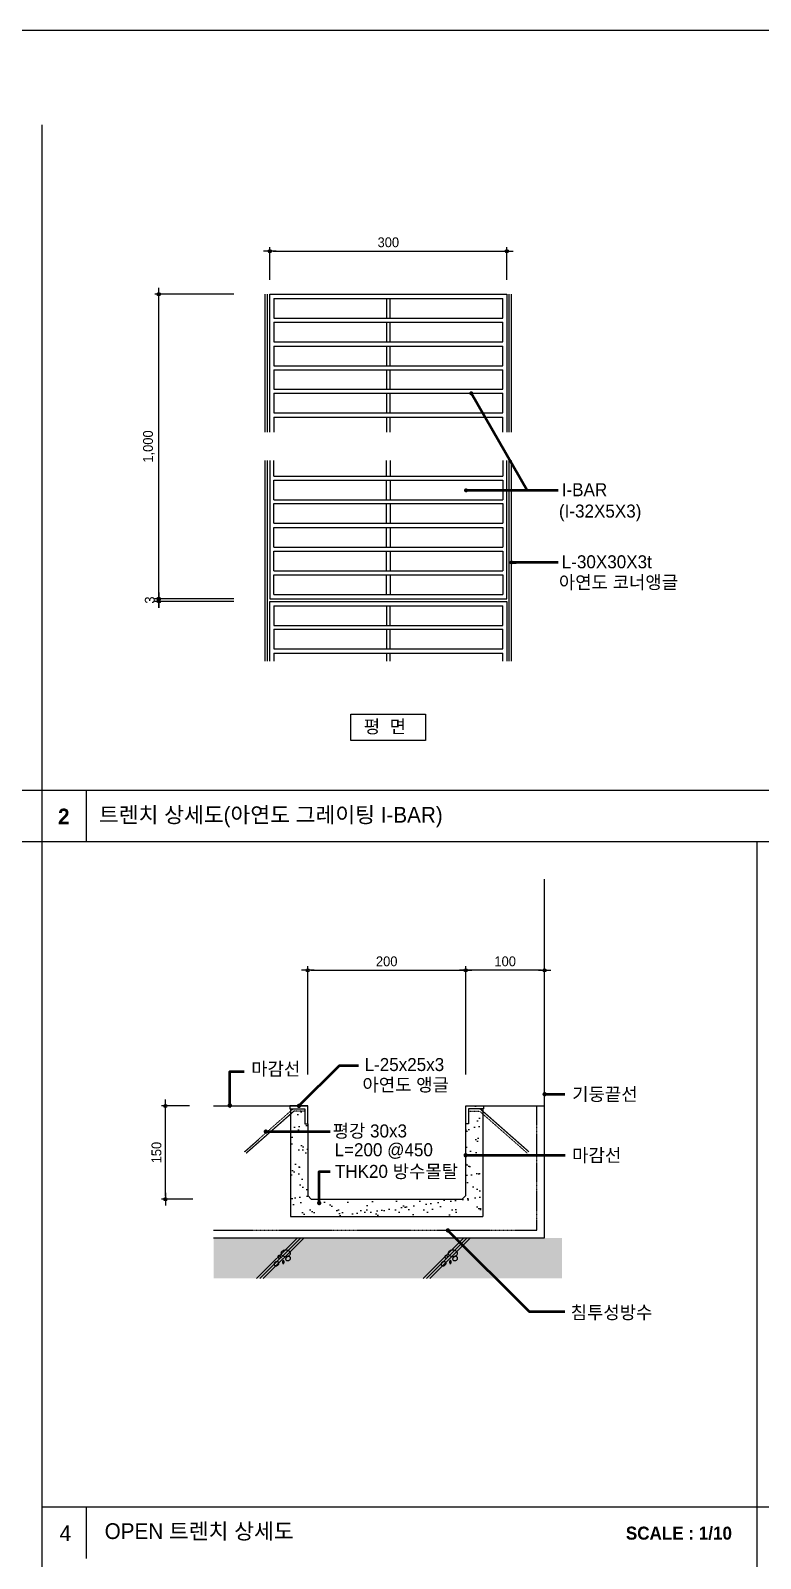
# Model space of a CAD drawing. Header units: millimetres. Extents: x 190 to 16800, y 0 to 5940.
# Drawn here: x 12180 to 14029, y 2068 to 5940 of the extents above; entities that cross this region are included whole.
import ezdxf
from ezdxf.enums import TextEntityAlignment as Align

# ---------------------------------------------------------------- set-up
doc = ezdxf.new("R2010")
doc.units = ezdxf.units.MM
doc.linetypes.add('HIDDEN', pattern=[0.375, 0.25, -0.125])
for name, color, linetype in [('252', 252, 'Continuous'), ('3', 3, 'Continuous'), ('3TEX', 3, 'Continuous'), ('4', 4, 'Continuous'), ('5FIN', 5, 'Continuous'), ('7DIM', 9, 'Continuous'), ('8', 8, 'Continuous'), ('9', 9, 'Continuous'), ('COL', 2, 'Continuous'), ('DIM', 7, 'Continuous'), ('FIN', 6, 'Continuous'), ('HATC', 1, 'Continuous'), ('HIDL', 1, 'HIDDEN'), ('SEC2', 7, 'Continuous'), ('SY', 1, 'Continuous'), ('W-P', 4, 'HIDDEN')]:
    doc.layers.add(name, color=color, linetype=linetype)
doc.styles.add('1', font='')
doc.styles.add('나눔고딕', font='')
doc.styles.get('1').set_extended_font_data('Dotum')
doc.styles.get('나눔고딕').set_extended_font_data('Dotum')
doc.dimstyles.new('DIM1', dxfattribs={"dimtxt": 3.5, "dimasz": 0.8, "dimexe": 1, "dimexo": 3, "dimgap": 1, "dimtad": 1, "dimdec": 0, "dimzin": 1, "dimlunit": 6, "dimtxsty": '나눔고딕', "dimblk": 'DIMDOT', "dimcen": 1, "dimclrd": 256, "dimclre": 256, "dimclrt": 3, "dimadec": 0, "dimazin": 0, "dimtfac": 1, "dimtdec": 0, "dimtix": 1, "dimtmove": 2, "dimatfit": 3, "dimldrblk": 'DIMDOT', "dimfxl": 1, "dimtolj": 1, "dimarcsym": 0})

# ---------------------------------------------------------------- blocks, each defined once
blk = doc.blocks.new('DIMDOT')
at = {"color": 0}
blk.add_line((-2, 0), (2, 0), dxfattribs=at)
for radius in [0.5, 0.25]:
    blk.add_circle((0, 0), radius, dxfattribs=at)
blk = doc.blocks.new('*D256')
at = {"layer": '7DIM', "lineweight": -2, "transparency": 16777216}
for p, q in [((12786.2, 5308.4), (12786.2, 5390.7)), ((13386.2, 5308.4), (13386.2, 5390.7)), ((12794.2, 5380.7), (13378.2, 5380.7))]:
    blk.add_line(p, q, dxfattribs=at)
at = {"layer": 'Defpoints', "color": 0, "transparency": 16777216}
for p in [(13386.2, 5380.7), (12786.2, 5278.4), (13386.2, 5278.4)]:
    blk.add_point(p, dxfattribs=at)
at = {"layer": '7DIM', "lineweight": -2, "transparency": 16777216, "xscale": 8, "yscale": 8, "zscale": 8, "rotation": 180}
blk.add_blockref('DIMDOT', (12786.2, 5380.7), dxfattribs=at)
at = {"layer": '7DIM', "lineweight": -2, "transparency": 16777216, "xscale": 8, "yscale": 8, "zscale": 8}
blk.add_blockref('DIMDOT', (13386.2, 5380.7), dxfattribs=at)
at = {"layer": '7DIM', "color": 3, "transparency": 16777216, "insert": (13086.2, 5403.2), "char_height": 25, "attachment_point": 5, "style": '나눔고딕'}
blk.add_mtext('\\A1;300', dxfattribs=at)
blk = doc.blocks.new('*D259')
at = {"layer": '7DIM', "lineweight": -2, "transparency": 16777216}
for p, q in [((12695.2, 4499.9), (12494.9, 4499.9)), ((12695.2, 4493.3), (12494.9, 4493.3)), ((12504.9, 4507.9), (12504.9, 4515.9)), ((12504.9, 4493.3), (12504.9, 4499.9)), ((12504.9, 4485.3), (12504.9, 4477.3))]:
    blk.add_line(p, q, dxfattribs=at)
at = {"layer": 'Defpoints', "color": 0, "transparency": 16777216}
for p in [(12504.9, 4499.9), (12725.2, 4499.9), (12725.2, 4493.3)]:
    blk.add_point(p, dxfattribs=at)
at = {"layer": '7DIM', "lineweight": -2, "transparency": 16777216, "xscale": 8, "yscale": 8, "zscale": 8}
for p, rotation in [((12504.9, 4499.9), 270), ((12504.9, 4493.3), 90)]:
    blk.add_blockref('DIMDOT', p, dxfattribs=dict(at, rotation=rotation))
at = {"layer": '7DIM', "color": 3, "transparency": 16777216, "insert": (12482.3, 4496.6), "char_height": 25, "attachment_point": 5, "rotation": 90, "style": '나눔고딕'}
blk.add_mtext('\\A1;3', dxfattribs=at)
blk = doc.blocks.new('*D264')
at = {"layer": '7DIM', "lineweight": -2, "transparency": 16777216}
for p, q in [((12695.2, 5271.7), (12494.9, 5271.7)), ((12504.9, 4507.9), (12504.9, 5263.7)), ((12695.2, 4499.9), (12494.9, 4499.9))]:
    blk.add_line(p, q, dxfattribs=at)
at = {"layer": 'Defpoints', "color": 0, "transparency": 16777216}
for p in [(12504.9, 5271.7), (12725.2, 5271.7), (12725.2, 4499.9)]:
    blk.add_point(p, dxfattribs=at)
at = {"layer": '7DIM', "lineweight": -2, "transparency": 16777216, "xscale": 8, "yscale": 8, "zscale": 8}
for p, rotation in [((12504.9, 5271.7), 90), ((12504.9, 4499.9), 270)]:
    blk.add_blockref('DIMDOT', p, dxfattribs=dict(at, rotation=rotation))
at = {"layer": '7DIM', "color": 3, "transparency": 16777216, "insert": (12479.9, 4885.8), "char_height": 25, "attachment_point": 5, "rotation": 90, "style": '나눔고딕'}
blk.add_mtext('\\A1;1,000', dxfattribs=at)
blk = doc.blocks.new('*D220')
at = {"layer": '7DIM', "lineweight": -2, "transparency": 16777216}
for p, q in [((12582.3, 3214.4), (12511.6, 3214.4)), ((12521.6, 2986), (12521.6, 3206.4)), ((12591.4, 2978), (12511.6, 2978))]:
    blk.add_line(p, q, dxfattribs=at)
at = {"layer": 'Defpoints', "color": 0, "transparency": 16777216}
for p in [(12521.6, 3214.4), (12612.3, 3214.4), (12621.4, 2978)]:
    blk.add_point(p, dxfattribs=at)
at = {"layer": '7DIM', "lineweight": -2, "transparency": 16777216, "xscale": 8, "yscale": 8, "zscale": 8}
for p, rotation in [((12521.6, 3214.4), 90), ((12521.6, 2978), 270)]:
    blk.add_blockref('DIMDOT', p, dxfattribs=dict(at, rotation=rotation))
at = {"layer": '7DIM', "color": 3, "transparency": 16777216, "insert": (12499.1, 3096.2), "char_height": 25, "attachment_point": 5, "rotation": 90, "style": '나눔고딕'}
blk.add_mtext('\\A1;150', dxfattribs=at)
blk = doc.blocks.new('*D221')
at = {"layer": '7DIM', "lineweight": -2, "transparency": 16777216}
for p, q in [((12882.1, 3294.4), (12882.1, 3568.3)), ((13282.1, 3294.4), (13282.1, 3568.3)), ((12890.1, 3558.3), (13274.1, 3558.3))]:
    blk.add_line(p, q, dxfattribs=at)
at = {"layer": 'Defpoints', "color": 0, "transparency": 16777216}
for p in [(13282.1, 3558.3), (12882.1, 3264.4), (13282.1, 3264.4)]:
    blk.add_point(p, dxfattribs=at)
at = {"layer": '7DIM', "lineweight": -2, "transparency": 16777216, "xscale": 8, "yscale": 8, "zscale": 8, "rotation": 180}
blk.add_blockref('DIMDOT', (12882.1, 3558.3), dxfattribs=at)
at = {"layer": '7DIM', "lineweight": -2, "transparency": 16777216, "xscale": 8, "yscale": 8, "zscale": 8}
blk.add_blockref('DIMDOT', (13282.1, 3558.3), dxfattribs=at)
at = {"layer": '7DIM', "color": 3, "transparency": 16777216, "insert": (13082.1, 3580.8), "char_height": 25, "attachment_point": 5, "style": '나눔고딕'}
blk.add_mtext('\\A1;200', dxfattribs=at)
blk = doc.blocks.new('*D222')
at = {"layer": '7DIM', "lineweight": -2, "transparency": 16777216}
for p, q in [((13282.1, 3294.4), (13282.1, 3568.3)), ((13482.1, 3294.4), (13482.1, 3568.3)), ((13474.1, 3558.3), (13290.1, 3558.3))]:
    blk.add_line(p, q, dxfattribs=at)
at = {"layer": 'Defpoints', "color": 0, "transparency": 16777216}
for p in [(13282.1, 3558.3), (13282.1, 3264.4), (13482.1, 3264.4)]:
    blk.add_point(p, dxfattribs=at)
at = {"layer": '7DIM', "lineweight": -2, "transparency": 16777216, "xscale": 8, "yscale": 8, "zscale": 8, "rotation": 180}
blk.add_blockref('DIMDOT', (13282.1, 3558.3), dxfattribs=at)
at = {"layer": '7DIM', "lineweight": -2, "transparency": 16777216, "xscale": 8, "yscale": 8, "zscale": 8}
blk.add_blockref('DIMDOT', (13482.1, 3558.3), dxfattribs=at)
at = {"layer": '7DIM', "color": 3, "transparency": 16777216, "insert": (13382.1, 3580.8), "char_height": 25, "attachment_point": 5, "style": '나눔고딕'}
blk.add_mtext('\\A1;100', dxfattribs=at)

msp = doc.modelspace()

# ---------------------------------------------------------------- hatches: boundary and pattern name
at = {"layer": '252'}
msp.add_hatch(color=256, dxfattribs=at).paths.add_polyline_path([(13525.7, 2879.8), (12643.5, 2879.8), (12643.5, 2777.3), (13525.7, 2777.3)])
at = {"layer": '4'}
h = msp.add_hatch(dxfattribs=at)
h.set_pattern_fill('AR-SAND', color=256, scale=0.909091, style=0)
h.set_pattern_definition([(37.5, (10802.44, -755.802), (-1.45457, 44.4921), [0, -35.09818, 0, -39.25455, 0, -37.52273]), (7.5, (10802.44, -755.8), (40.86575, 65.1659), [0, -18.93455, 0, -31.63455, 0, -12.12273]), (327.5, (10774.04, -755.802), (71.9084, 0.13065), [0, -11.54545, 0, -41.56364, 0, -54.26364]), (317.5, (10774.04, -755.8), (69.4142, 20.2663), [0, -5.77273, 0, -27.24727, 0, -31.17273])])
h.paths.add_polyline_path([(12960.3, 2968.2, -1), (12954.9, 2968.2, -1)], flags=16)
h.paths.add_polyline_path([(12838.4, 3207.1), (12838.4, 2934.4), (13325.7, 2934.4), (13325.7, 3214.4), (13282.1, 3214.4), (13282.1, 2987.1), (13273, 2978), (12891.1, 2978), (12882.1, 2987.1), (12882.1, 3168.9), (12874.7, 3168.9), (12874.7, 3207.1)])

# ---------------------------------------------------------------- linework, layer by layer
msp.add_lwpolyline([(8400, 0), (16800, 0), (16800, 5940), (8400, 5940)], close=True)
at = {"layer": '3'}
for p, q in [((12774.2, 4922.3), (12774.2, 5271.7)), ((12780.2, 4922.3), (12780.2, 5271.7)), ((13392.3, 4922.3), (13392.3, 5271.7)), ((13398.3, 4922.3), (13398.3, 5271.7)), ((12774.2, 4341.8), (12774.2, 4850.4)), ((12780.2, 4341.8), (12780.2, 4850.4)), ((13392.3, 4341.8), (13392.3, 4850.4)), ((13398.3, 4341.8), (13398.3, 4850.4))]:
    msp.add_line(p, q, dxfattribs=at)
for points in [[(12836.6, 3214.4), (12836.6, 3207.1), (12874.7, 3207.1), (12874.7, 3168.9), (12882.1, 3168.9), (12882.1, 3214.4), (12836.6, 3214.4)], [(13327.5, 3214.4), (13327.5, 3207.1), (13289.4, 3207.1), (13289.4, 3168.9), (13282.1, 3168.9), (13282.1, 3214.4), (13327.5, 3214.4)]]:
    msp.add_lwpolyline(points, dxfattribs=at)
at = {"layer": '5FIN'}
msp.add_lwpolyline([(12991.5, 4207.4), (13180.6, 4207.4), (13180.6, 4140.7), (12991.5, 4140.7)], close=True, dxfattribs=at)
at = {"layer": '8'}
for p, q in [((12786.2, 4922.3), (12786.2, 5271.7)), ((12786.2, 5271.7), (13386.2, 5271.7)), ((13386.2, 5271.7), (13386.2, 4922.3)), ((12796.2, 5260.7), (12796.2, 5210.9)), ((12796.2, 5260.7), (13376.3, 5260.7)), ((13081.9, 5260.7), (13081.9, 5210.9)), ((13090.7, 5210.9), (13090.7, 5260.7)), ((13376.3, 5210.9), (13376.3, 5260.7)), ((12796.2, 5210.9), (13376.3, 5210.9)), ((12796.2, 5201), (12796.2, 5151.2)), ((12796.2, 5201), (13376.3, 5201)), ((13081.9, 5201), (13081.9, 5151.2)), ((13090.7, 5151.2), (13090.7, 5201)), ((13376.3, 5151.2), (13376.3, 5201)), ((12796.2, 5151.2), (13376.3, 5151.2)), ((12796.2, 5140.1), (12796.2, 5090.4)), ((12796.2, 5140.1), (13376.3, 5140.1)), ((13081.9, 5141.2), (13081.9, 5091.5)), ((13090.7, 5091.5), (13090.7, 5141.2)), ((13376.3, 5090.4), (13376.3, 5140.1)), ((12796.2, 5090.4), (13376.3, 5090.4)), ((12796.2, 5080.4), (12796.2, 5030.7)), ((12796.2, 5080.4), (13376.3, 5080.4)), ((13081.9, 5080.4), (13081.9, 5030.7)), ((13090.7, 5030.7), (13090.7, 5080.4)), ((13376.3, 5030.7), (13376.3, 5080.4)), ((12796.2, 5030.7), (13376.3, 5030.7)), ((12796.2, 5020.7), (12796.2, 4971)), ((12796.2, 5020.7), (13376.3, 5020.7)), ((13081.9, 5020.7), (13081.9, 4971)), ((13090.7, 4971), (13090.7, 5020.7)), ((13376.3, 4971), (13376.3, 5020.7)), ((12796.2, 4971), (13376.3, 4971)), ((12796.2, 4959.9), (12796.2, 4922.3)), ((12796.2, 4959.9), (13376.3, 4959.9)), ((13081.9, 4959.9), (13081.9, 4922.3)), ((13090.7, 4922.3), (13090.7, 4959.9)), ((13376.3, 4922.3), (13376.3, 4959.9)), ((12786.2, 4850.4), (12786.2, 4499.9)), ((12796.2, 4810.6), (12796.2, 4850.4)), ((13081.9, 4810.6), (13081.9, 4850.4)), ((13090.7, 4850.4), (13090.7, 4810.6)), ((13376.3, 4850.4), (13376.3, 4810.6)), ((13386.2, 4499.9), (13386.2, 4850.4)), ((12796.2, 4810.6), (13376.3, 4810.6)), ((12796.2, 4750.9), (12796.2, 4800.7)), ((12796.2, 4800.7), (13376.3, 4800.7)), ((13081.9, 4750.9), (13081.9, 4799.6)), ((13090.7, 4799.6), (13090.7, 4750.9)), ((13376.3, 4800.7), (13376.3, 4750.9)), ((12796.2, 4750.9), (13376.3, 4750.9)), ((12796.2, 4741), (13376.3, 4741)), ((12796.2, 4691.2), (12796.2, 4741)), ((13081.9, 4691.2), (13081.9, 4739.9)), ((13090.7, 4739.9), (13090.7, 4691.2)), ((13376.3, 4741), (13376.3, 4691.2)), ((12796.2, 4691.2), (13376.3, 4691.2)), ((12796.2, 4630.4), (12796.2, 4680.2)), ((12796.2, 4680.2), (13376.3, 4680.2)), ((13081.9, 4630.4), (13081.9, 4680.2)), ((13090.7, 4680.2), (13090.7, 4630.4)), ((13376.3, 4680.2), (13376.3, 4630.4)), ((12796.2, 4630.4), (13376.3, 4630.4)), ((12796.2, 4570.7), (12796.2, 4620.5)), ((12796.2, 4620.5), (13376.3, 4620.5)), ((13081.9, 4570.7), (13081.9, 4620.5)), ((13090.7, 4620.5), (13090.7, 4570.7)), ((13376.3, 4620.5), (13376.3, 4570.7)), ((12796.2, 4570.7), (13376.3, 4570.7)), ((12796.2, 4511), (12796.2, 4560.7)), ((12796.2, 4560.7), (13376.3, 4560.7)), ((13081.9, 4511), (13081.9, 4560.7)), ((13090.7, 4560.7), (13090.7, 4511)), ((13376.3, 4560.7), (13376.3, 4511)), ((12786.2, 4499.9), (13386.2, 4499.9)), ((12786.2, 4341.8), (12786.2, 4493.3)), ((12786.2, 4493.3), (13386.2, 4493.3)), ((12796.2, 4511), (13376.3, 4511)), ((13386.2, 4493.3), (13386.2, 4341.8)), ((12796.2, 4482.2), (12796.2, 4432.5)), ((12796.2, 4482.2), (13376.3, 4482.2)), ((13081.9, 4482.2), (13081.9, 4432.5)), ((13090.7, 4432.5), (13090.7, 4482.2)), ((13376.3, 4432.5), (13376.3, 4482.2)), ((12796.2, 4432.5), (13376.3, 4432.5)), ((12796.2, 4422.5), (12796.2, 4372.8)), ((12796.2, 4422.5), (13376.3, 4422.5)), ((13081.9, 4422.5), (13081.9, 4372.8)), ((13090.7, 4372.8), (13090.7, 4422.5)), ((13376.3, 4372.8), (13376.3, 4422.5)), ((12796.2, 4372.8), (13376.3, 4372.8)), ((12796.2, 4361.7), (12796.2, 4341.8)), ((12796.2, 4361.7), (13376.3, 4361.7)), ((13081.9, 4361.7), (13081.9, 4341.8)), ((13090.7, 4341.8), (13090.7, 4361.7)), ((13376.3, 4341.8), (13376.3, 4361.7))]:
    msp.add_line(p, q, dxfattribs=at)
at = {"layer": '9'}
for p, q in [((12209.9, 250.9), (12209.9, 5700.9)), ((15829.9, 4014.3), (8589.9, 4014.3)), ((12321.9, 3884.3), (12321.9, 4014.3)), ((8589.9, 3884.3), (15829.9, 3884.3)), ((14019.9, 250.9), (14019.9, 3884.3)), ((14019.9, 2067.6), (14019.9, 3884.3)), ((15825, 2197.6), (12209.9, 2197.6)), ((12321.9, 2067.6), (12321.9, 2197.6))]:
    msp.add_line(p, q, dxfattribs=at)
at = {"layer": 'COL'}
for p, q in [((13482.1, 2879.8), (13482.1, 3789.1)), ((12643.5, 2879.8), (13482.1, 2879.8))]:
    msp.add_line(p, q, dxfattribs=at)
at = {"layer": 'DIM'}
msp.add_lwpolyline([(13283, 4774.6), (13405.6, 4774.6)], dxfattribs=at)
at = {"layer": 'FIN', "color": 4}
for p, q in [((12643.5, 3214.4), (12882.1, 3214.4)), ((13325.7, 3214.4), (13482.1, 3214.4))]:
    msp.add_line(p, q, dxfattribs=at)
msp.add_lwpolyline([(12882.1, 3168.9), (12882.1, 2987.1), (12891.1, 2978), (13273, 2978), (13282.1, 2987.1), (13282.1, 3214.4)], dxfattribs=at)
at = {"layer": 'HATC'}
for p, q in [((12752.6, 2776.7), (12855.8, 2879.8)), ((12761.1, 2776.7), (12864.3, 2879.8)), ((12769.6, 2776.7), (12872.8, 2879.8)), ((13174.4, 2776.7), (13277.6, 2879.8)), ((13182.9, 2776.7), (13286.1, 2879.8)), ((13191.4, 2776.7), (13294.5, 2879.8))]:
    msp.add_line(p, q, dxfattribs=at)
for points in [[(12806.3, 2832, 0.098491), (12806.6, 2830.7, 0.098491), (12807.3, 2829.5, 0.098491), (12808.5, 2828.8, 0.098491), (12809.8, 2828.5, 0.098491), (12811.2, 2828.8, 0.098491), (12812.3, 2829.5, 0.098491), (12813.1, 2830.7, 0.098491), (12813.3, 2832, 0.098491), (12813.1, 2833.4, 0.098491), (12812.3, 2834.5, 0.098491), (12811.2, 2835.3, 0.098491), (12809.8, 2835.5, 0.098491), (12808.5, 2835.3, 0.098491), (12807.3, 2834.5, 0.098491), (12806.6, 2833.4, 0.098491)], [(12826.3, 2833, 0.067458), (12831.1, 2833.7, 0.079812), (12834.8, 2835.4, 0.107118), (12837.5, 2838.1, 0.139891), (12838.3, 2841, 0.139891), (12837.5, 2843.9, 0.107118), (12834.8, 2846.7, 0.079812), (12831.1, 2848.4, 0.067458), (12826.3, 2849, 0.067458), (12821.5, 2848.4, 0.079812), (12817.8, 2846.7, 0.107118), (12815.1, 2843.9, 0.139891), (12814.3, 2841, 0.139891), (12815.1, 2838.1, 0.107118), (12817.8, 2835.4, 0.079812), (12821.5, 2833.7, 0.067458)], [(12834.3, 2823, 0.076165), (12836.5, 2824.4, 0.086281), (12837.9, 2826.2, 0.105921), (12838.6, 2828.3, 0.125742), (12838.3, 2830.2, 0.125742), (12837.1, 2831.6, 0.105921), (12835.1, 2832.6, 0.086281), (12832.8, 2832.7, 0.076165), (12830.3, 2832, 0.076165), (12828.1, 2830.6, 0.086281), (12826.7, 2828.8, 0.105921), (12826.1, 2826.7, 0.125742), (12826.4, 2824.9, 0.125742), (12827.5, 2823.4, 0.105921), (12829.5, 2822.5, 0.086281), (12831.8, 2822.3, 0.076165)], [(13229.4, 2832, 0.098491), (13229.6, 2830.7, 0.098491), (13230.4, 2829.5, 0.098491), (13231.5, 2828.8, 0.098491), (13232.9, 2828.5, 0.098491), (13234.2, 2828.8, 0.098491), (13235.3, 2829.5, 0.098491), (13236.1, 2830.7, 0.098491), (13236.4, 2832, 0.098491), (13236.1, 2833.4, 0.098491), (13235.3, 2834.5, 0.098491), (13234.2, 2835.3, 0.098491), (13232.9, 2835.5, 0.098491), (13231.5, 2835.3, 0.098491), (13230.4, 2834.5, 0.098491), (13229.6, 2833.4, 0.098491)], [(13249.4, 2833, 0.067458), (13254.1, 2833.7, 0.079812), (13257.8, 2835.4, 0.107118), (13260.5, 2838.1, 0.139891), (13261.4, 2841, 0.139891), (13260.5, 2843.9, 0.107118), (13257.8, 2846.7, 0.079812), (13254.1, 2848.4, 0.067458), (13249.4, 2849, 0.067458), (13244.6, 2848.4, 0.079812), (13240.9, 2846.7, 0.107118), (13238.2, 2843.9, 0.139891), (13237.4, 2841, 0.139891), (13238.2, 2838.1, 0.107118), (13240.9, 2835.4, 0.079812), (13244.6, 2833.7, 0.067458)], [(13257.4, 2823, 0.076165), (13259.5, 2824.4, 0.086281), (13261, 2826.2, 0.105921), (13261.6, 2828.3, 0.125742), (13261.3, 2830.2, 0.125742), (13260.1, 2831.6, 0.105921), (13258.1, 2832.6, 0.086281), (13255.9, 2832.7, 0.076165), (13253.4, 2832, 0.076165), (13251.2, 2830.6, 0.086281), (13249.7, 2828.8, 0.105921), (13249.1, 2826.7, 0.125742), (13249.4, 2824.9, 0.125742), (13250.6, 2823.4, 0.105921), (13252.6, 2822.5, 0.086281), (13254.9, 2822.3, 0.076165)], [(12805.1, 2810, 0.076165), (12807.2, 2811.4, 0.086281), (12808.7, 2813.2, 0.105921), (12809.3, 2815.3, 0.125742), (12809, 2817.2, 0.125742), (12807.8, 2818.6, 0.105921), (12805.9, 2819.6, 0.086281), (12803.6, 2819.7, 0.076165), (12801.1, 2819, 0.076165), (12798.9, 2817.6, 0.086281), (12797.5, 2815.8, 0.105921), (12796.8, 2813.7, 0.125742), (12797.1, 2811.9, 0.125742), (12798.3, 2810.4, 0.105921), (12800.3, 2809.5, 0.086281), (12802.6, 2809.3, 0.076165)], [(12818.3, 2818.8, 0.051099), (12818.4, 2817.2, 0.064948), (12818.9, 2816, 0.104203), (12819.6, 2815.1, 0.174705), (12820.3, 2814.8, 0.174705), (12820.9, 2815.1, 0.104203), (12821.7, 2816, 0.064948), (12822.1, 2817.2, 0.051099), (12822.3, 2818.8, 0.051099), (12822.1, 2820.5, 0.064948), (12821.7, 2821.7, 0.104203), (12820.9, 2822.6, 0.174705), (12820.3, 2822.8, 0.174705), (12819.6, 2822.6, 0.104203), (12818.9, 2821.7, 0.064948), (12818.4, 2820.5, 0.051099)], [(13228.1, 2810, 0.076165), (13230.3, 2811.4, 0.086281), (13231.7, 2813.2, 0.105921), (13232.4, 2815.3, 0.125742), (13232, 2817.2, 0.125742), (13230.9, 2818.6, 0.105921), (13228.9, 2819.6, 0.086281), (13226.6, 2819.7, 0.076165), (13224.1, 2819, 0.076165), (13221.9, 2817.6, 0.086281), (13220.5, 2815.8, 0.105921), (13219.9, 2813.7, 0.125742), (13220.2, 2811.9, 0.125742), (13221.3, 2810.4, 0.105921), (13223.3, 2809.5, 0.086281), (13225.6, 2809.3, 0.076165)], [(13241.3, 2818.8, 0.051099), (13241.5, 2817.2, 0.064948), (13241.9, 2816, 0.104203), (13242.6, 2815.1, 0.174705), (13243.3, 2814.8, 0.174705), (13244, 2815.1, 0.104203), (13244.7, 2816, 0.064948), (13245.1, 2817.2, 0.051099), (13245.3, 2818.8, 0.051099), (13245.1, 2820.5, 0.064948), (13244.7, 2821.7, 0.104203), (13244, 2822.6, 0.174705), (13243.3, 2822.8, 0.174705), (13242.6, 2822.6, 0.104203), (13241.9, 2821.7, 0.064948), (13241.5, 2820.5, 0.051099)]]:
    msp.add_lwpolyline(points, format="xyb", close=True, dxfattribs=at)
at = {"layer": 'HIDL'}
for points in [[(12722.5, 3098.5), (12845.7, 3207.1), (12874.7, 3207.1), (12874.8, 3201.6), (12847.7, 3201.6), (12726.1, 3094.5)], [(13441.7, 3098.5), (13318.4, 3207.1), (13289.4, 3207.1), (13289.3, 3201.6), (13316.4, 3201.6), (13438, 3094.5)]]:
    msp.add_lwpolyline(points, dxfattribs=at)
at = {"layer": 'SEC2'}
for p, q in [((12838.4, 3207.1), (12838.4, 2934.4)), ((13325.7, 3207.1), (13325.7, 2934.4)), ((12838.4, 2934.4), (13325.7, 2934.4))]:
    msp.add_line(p, q, dxfattribs=at)
at = {"layer": 'SY', "lineweight": 50}
for p, q in [((13438.2, 4774.6), (13296.1, 5020.7)), ((13515.9, 4774.6), (13283, 4774.6)), ((13515.9, 4592), (13398, 4592))]:
    msp.add_line(p, q, dxfattribs=at)
for points, const_width in [([(13294.9, 5022.9, 1), (13297.4, 5018.6, 1)], 5), ([(13280.5, 4774.6, 1), (13285.5, 4774.6, 1)], 5), ([(13395.5, 4592, 1), (13400.5, 4592, 1)], 5), ([(12682, 3215.9, 1), (12687.5, 3215.9, 1)], 5.45), ([(12857.1, 3214.5, 1), (12862.5, 3214.5, 1)], 5.45), ([(13479.3, 3244.2, 1), (13484.8, 3244.2, 1)], 5.45), ([(12773.2, 3149.4, 1), (12778.7, 3149.4, 1)], 5.45), ([(13279.3, 3089.4, 1), (13284.8, 3089.4, 1)], 5.45), ([(12908.5, 2968.2, 1), (12913.9, 2968.2, 1)], 5.45), ([(13234.3, 2899, 1), (13239.7, 2899, 1)], 5.45)]:
    msp.add_lwpolyline(points, format="xyb", close=True, dxfattribs=dict(at, const_width=const_width))
for points in [[(13398, 4592), (13409.6, 4592)], [(12684.7, 3215.9), (12684.7, 3301.9), (12720.8, 3301.9)], [(12859.8, 3214.5), (12962.6, 3317.3), (13010.3, 3317.3)], [(13482.1, 3244.2), (13533.3, 3244.2)], [(12773.8, 3149.4), (12938.8, 3149.4)], [(13282.1, 3089.4), (13533.7, 3089.4)], [(12911.2, 2968.2), (12911.2, 3048.6), (12938.8, 3048.6)], [(13237, 2899), (13442.7, 2693.3), (13533.3, 2693.3)]]:
    msp.add_lwpolyline(points, dxfattribs=at)
msp.add_lwpolyline([(12682, 3215.9, 1), (12687.5, 3215.9, 1)], format="xyb", close=True, dxfattribs=at)
at = {"layer": 'W-P'}
for p, q in [((13462.1, 2899.8), (13462.1, 3214.4)), ((12643.5, 2899.8), (13462.1, 2899.8))]:
    msp.add_line(p, q, dxfattribs=at)

# ---------------------------------------------------------------- texts
at = {"layer": '3TEX', "color": 3, "lineweight": 50, "style": '1'}
for s, p in [('I-BAR', (13525.4, 4759.8)), ('(I-32X5X3)', (13518.3, 4705.7)), ('L-30X30X3t', (13525.4, 4577.1)), ('아연도 코너앵글', (13518.1, 4525.1)), ('평  면', (13024, 4159.4)), ('평강 30x3 ', (12945.1, 3134.6)), ('L=200 @450', (12950, 3086.9)), ('침투성방수', (13548, 2674.6))]:
    msp.add_text(s, height=33, dxfattribs=at).set_placement(p)
for s, p in [('트렌치 상세도(아연도 그레이팅 I-BAR)', (12353.3, 3920.4)), (' OPEN 트렌치 상세도', (12353.3, 2104.8))]:
    msp.add_text(s, height=40, dxfattribs=at).set_placement(p, align=Align.BOTTOM_LEFT)
for s, p in [('L-25x25x3', (13026.1, 3319.4)), ('마감선', (12739, 3308.3)), ('아연도 앵글 ', (13020.6, 3268.1)), ('기둥끝선', (13551.8, 3244.2)), ('마감선', (13551.8, 3089.4)), ('THK20 방수몰탈', (12950.8, 3048.6))]:
    msp.add_text(s, height=33, dxfattribs=at).set_placement(p, align=Align.MIDDLE_LEFT)
at = {"layer": '3TEX', "color": 3, "style": '1'}
msp.add_text('4', height=40, dxfattribs=at).set_placement((12253.8, 2111.7))
at = {"layer": '3TEX', "color": 3, "lineweight": 50, "attachment_point": 5, "style": '1'}
for s, insert, char_height, width in [('{\\fGulim|b1|i0|c129|p50;2}', (12264.4, 3948), 40, 72), ('{\\fGulim|b1|i0|c129|p50;SCALE : 1/10}', (13822.1, 2131.2), 33, 403.136)]:
    msp.add_mtext(s, dxfattribs=dict(at, insert=insert, char_height=char_height, width=width))

# ---------------------------------------------------------------- dimensions: what is measured, and where the dimension line sits
at = {"layer": '7DIM'}
for base, p1, p2, text, picture, middle in [((13386.2, 5380.7), (12786.2, 5278.4), (13386.2, 5278.4), '300', '*D256', (13086.2, 5403.2)), ((13282.1, 3558.3), (12882.1, 3264.4), (13282.1, 3264.4), '200', '*D221', (13082.1, 3580.8))]:
    dim = msp.add_linear_dim(base=base, p1=p1, p2=p2, text=text, dimstyle='DIM1', override={"dimscale": 10, "dimtxt": 2.5}, dxfattribs=at)
    dim.commit()
    dim.dimension.update_dxf_attribs({"geometry": picture, "text_midpoint": middle})
for base, p1, p2, angle, text, picture, middle in [((12504.9, 5271.7), (12725.2, 4499.9), (12725.2, 5271.7), 90, '1,000', '*D264', (12479.9, 4885.8)), ((12504.9, 4499.9), (12725.2, 4493.3), (12725.2, 4499.9), 90, '3', '*D259', (12482.3, 4496.6)), ((13282.1, 3558.3), (13482.1, 3264.4), (13282.1, 3264.4), 180, '100', '*D222', (13382.1, 3580.8)), ((12521.6, 3214.4), (12621.4, 2978), (12612.3, 3214.4), 90, '150', '*D220', (12499.1, 3096.2))]:
    dim = msp.add_linear_dim(base=base, p1=p1, p2=p2, angle=angle, text=text, dimstyle='DIM1', override={"dimscale": 10, "dimtxt": 2.5}, dxfattribs=at)
    dim.commit()
    dim.dimension.update_dxf_attribs({"geometry": picture, "text_midpoint": middle})

doc.saveas('drawing.dxf')
